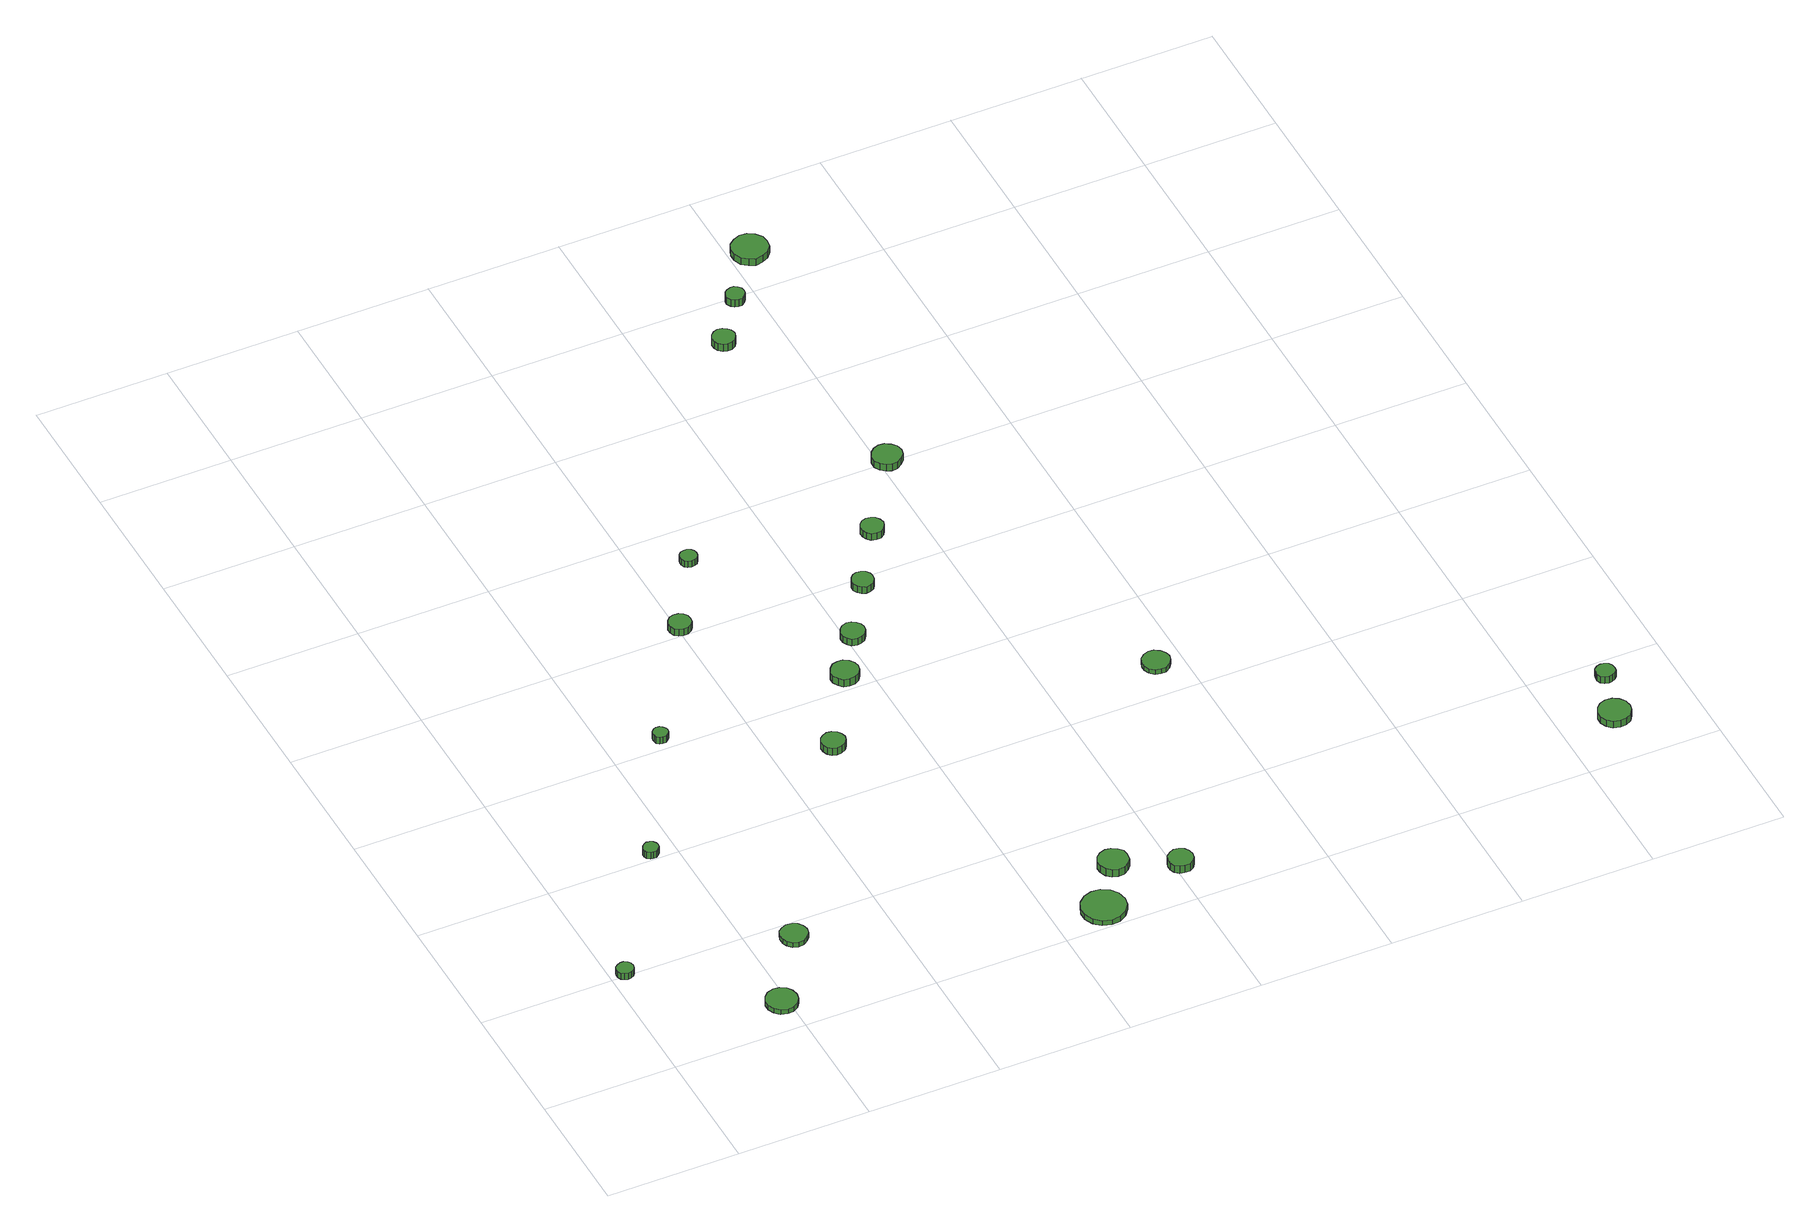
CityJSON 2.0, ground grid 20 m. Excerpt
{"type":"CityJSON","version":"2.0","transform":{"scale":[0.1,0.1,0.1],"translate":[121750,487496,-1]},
"CityObjects":{
"tree1":{"type":"SolitaryVegetationObject","attributes":{"function":"something"},"geometry":[{"type":"MultiSurface","lod":"1","boundaries":[[[0,1,2,3,4,5,6,7,8,9,10,11,12,13,14]],[[15,16,17,18,19,20,21,22,23,24,25,26,27,28,29]],[[0,29,28,1]],[[1,28,27,2]],[[2,27,26,3]],[[3,26,25,4]],[[4,25,24,5]],[[5,24,23,6]],[[6,23,22,7]],[[7,22,21,8]],[[8,21,20,9]],[[9,20,19,10]],[[10,19,18,11]],[[11,18,17,12]],[[12,17,16,13]],[[13,16,15,14]],[[14,15,29,0]]]}]},
"tree2":{"type":"SolitaryVegetationObject","attributes":{"function":"something"},"geometry":[{"type":"MultiSurface","lod":"1","boundaries":[[[30,31,32,33,34,35,36,37,38,39,40,41,42,43,44]],[[45,46,47,48,49,50,51,52,53,54,55,56,57,58,59]],[[30,59,58,31]],[[31,58,57,32]],[[32,57,56,33]],[[33,56,55,34]],[[34,55,54,35]],[[35,54,53,36]],[[36,53,52,37]],[[37,52,51,38]],[[38,51,50,39]],[[39,50,49,40]],[[40,49,48,41]],[[41,48,47,42]],[[42,47,46,43]],[[43,46,45,44]],[[44,45,59,30]]]}]},
"tree3":{"type":"SolitaryVegetationObject","attributes":{"function":"something"},"geometry":[{"type":"MultiSurface","lod":"1","boundaries":[[[60,61,62,63,64,65,66,67,68,69,70,71,72,73,74]],[[75,76,77,78,79,80,81,82,83,84,85,86,87,88,89]],[[60,89,88,61]],[[61,88,87,62]],[[62,87,86,63]],[[63,86,85,64]],[[64,85,84,65]],[[65,84,83,66]],[[66,83,82,67]],[[67,82,81,68]],[[68,81,80,69]],[[69,80,79,70]],[[70,79,78,71]],[[71,78,77,72]],[[72,77,76,73]],[[73,76,75,74]],[[74,75,89,60]]]}]},
"tree4":{"type":"SolitaryVegetationObject","attributes":{"function":"something"},"geometry":[{"type":"MultiSurface","lod":"1","boundaries":[[[90,91,92,93,94,95,96,97,98,99,100,101,102,103,104]],[[105,106,107,108,109,110,111,112,113,114,115,116,117,118,119]],[[90,119,118,91]],[[91,118,117,92]],[[92,117,116,93]],[[93,116,115,94]],[[94,115,114,95]],[[95,114,113,96]],[[96,113,112,97]],[[97,112,111,98]],[[98,111,110,99]],[[99,110,109,100]],[[100,109,108,101]],[[101,108,107,102]],[[102,107,106,103]],[[103,106,105,104]],[[104,105,119,90]]]}]},
"tree5":{"type":"SolitaryVegetationObject","attributes":{"function":"something"},"geometry":[{"type":"MultiSurface","lod":"1","boundaries":[[[120,121,122,123,124,125,126,127,128,129,130,131,132,133,134]],[[135,136,137,138,139,140,141,142,143,144,145,146,147,148,149]],[[120,149,148,121]],[[121,148,147,122]],[[122,147,146,123]],[[123,146,145,124]],[[124,145,144,125]],[[125,144,143,126]],[[126,143,142,127]],[[127,142,141,128]],[[128,141,140,129]],[[129,140,139,130]],[[130,139,138,131]],[[131,138,137,132]],[[132,137,136,133]],[[133,136,135,134]],[[134,135,149,120]]]}]},
"tree6":{"type":"SolitaryVegetationObject","attributes":{"function":"something"},"geometry":[{"type":"MultiSurface","lod":"1","boundaries":[[[150,151,152,153,154,155,156,157,158,159,160,161,162,163,164]],[[165,166,167,168,169,170,171,172,173,174,175,176,177,178,179]],[[150,179,178,151]],[[151,178,177,152]],[[152,177,176,153]],[[153,176,175,154]],[[154,175,174,155]],[[155,174,173,156]],[[156,173,172,157]],[[157,172,171,158]],[[158,171,170,159]],[[159,170,169,160]],[[160,169,168,161]],[[161,168,167,162]],[[162,167,166,163]],[[163,166,165,164]],[[164,165,179,150]]]}]},
"tree7":{"type":"SolitaryVegetationObject","attributes":{"function":"something"},"geometry":[{"type":"MultiSurface","lod":"1","boundaries":[[[180,181,182,183,184,185,186,187,188,189,190,191,192,193,194]],[[195,196,197,198,199,200,201,202,203,204,205,206,207,208,209]],[[180,209,208,181]],[[181,208,207,182]],[[182,207,206,183]],[[183,206,205,184]],[[184,205,204,185]],[[185,204,203,186]],[[186,203,202,187]],[[187,202,201,188]],[[188,201,200,189]],[[189,200,199,190]],[[190,199,198,191]],[[191,198,197,192]],[[192,197,196,193]],[[193,196,195,194]],[[194,195,209,180]]]}]},
"tree8":{"type":"SolitaryVegetationObject","attributes":{"function":"something"},"geometry":[{"type":"MultiSurface","lod":"1","boundaries":[[[210,211,212,213,214,215,216,217,218,219,220,221,222,223,224]],[[225,226,227,228,229,230,231,232,233,234,235,236,237,238,239]],[[210,239,238,211]],[[211,238,237,212]],[[212,237,236,213]],[[213,236,235,214]],[[214,235,234,215]],[[215,234,233,216]],[[216,233,232,217]],[[217,232,231,218]],[[218,231,230,219]],[[219,230,229,220]],[[220,229,228,221]],[[221,228,227,222]],[[222,227,226,223]],[[223,226,225,224]],[[224,225,239,210]]]}]},
"tree9":{"type":"SolitaryVegetationObject","attributes":{"function":"something"},"geometry":[{"type":"MultiSurface","lod":"1","boundaries":[[[240,241,242,243,244,245,246,247,248,249,250,251,252,253,254]],[[255,256,257,258,259,260,261,262,263,264,265,266,267,268,269]],[[240,269,268,241]],[[241,268,267,242]],[[242,267,266,243]],[[243,266,265,244]],[[244,265,264,245]],[[245,264,263,246]],[[246,263,262,247]],[[247,262,261,248]],[[248,261,260,249]],[[249,260,259,250]],[[250,259,258,251]],[[251,258,257,252]],[[252,257,256,253]],[[253,256,255,254]],[[254,255,269,240]]]}]},
"tree10":{"type":"SolitaryVegetationObject","attributes":{"function":"something"},"geometry":[{"type":"MultiSurface","lod":"1","boundaries":[[[270,271,272,273,274,275,276,277,278,279,280,281,282,283,284]],[[285,286,287,288,289,290,291,292,293,294,295,296,297,298,299]],[[270,299,298,271]],[[271,298,297,272]],[[272,297,296,273]],[[273,296,295,274]],[[274,295,294,275]],[[275,294,293,276]],[[276,293,292,277]],[[277,292,291,278]],[[278,291,290,279]],[[279,290,289,280]],[[280,289,288,281]],[[281,288,287,282]],[[282,287,286,283]],[[283,286,285,284]],[[284,285,299,270]]]}]},
"tree11":{"type":"SolitaryVegetationObject","attributes":{"function":"something"},"geometry":[{"type":"MultiSurface","lod":"1","boundaries":[[[300,301,302,303,304,305,306,307,308,309,310,311,312,313,314]],[[315,316,317,318,319,320,321,322,323,324,325,326,327,328,329]],[[300,329,328,301]],[[301,328,327,302]],[[302,327,326,303]],[[303,326,325,304]],[[304,325,324,305]],[[305,324,323,306]],[[306,323,322,307]],[[307,322,321,308]],[[308,321,320,309]],[[309,320,319,310]],[[310,319,318,311]],[[311,318,317,312]],[[312,317,316,313]],[[313,316,315,314]],[[314,315,329,300]]]}]},
"tree12":{"type":"SolitaryVegetationObject","attributes":{"function":"something"},"geometry":[{"type":"MultiSurface","lod":"1","boundaries":[[[330,331,332,333,334,335,336,337,338,339,340,341,342,343,344]],[[345,346,347,348,349,350,351,352,353,354,355,356,357,358,359]],[[330,359,358,331]],[[331,358,357,332]],[[332,357,356,333]],[[333,356,355,334]],[[334,355,354,335]],[[335,354,353,336]],[[336,353,352,337]],[[337,352,351,338]],[[338,351,350,339]],[[339,350,349,340]],[[340,349,348,341]],[[341,348,347,342]],[[342,347,346,343]],[[343,346,345,344]],[[344,345,359,330]]]}]},
"tree13":{"type":"SolitaryVegetationObject","attributes":{"function":"something"},"geometry":[{"type":"MultiSurface","lod":"1","boundaries":[[[360,361,362,363,364,365,366,367,368,369,370,371,372,373,374]],[[375,376,377,378,379,380,381,382,383,384,385,386,387,388,389]],[[360,389,388,361]],[[361,388,387,362]],[[362,387,386,363]],[[363,386,385,364]],[[364,385,384,365]],[[365,384,383,366]],[[366,383,382,367]],[[367,382,381,368]],[[368,381,380,369]],[[369,380,379,370]],[[370,379,378,371]],[[371,378,377,372]],[[372,377,376,373]],[[373,376,375,374]],[[374,375,389,360]]]}]},
"tree14":{"type":"SolitaryVegetationObject","attributes":{"function":"something"},"geometry":[{"type":"MultiSurface","lod":"1","boundaries":[[[390,391,392,393,394,395,396,397,398,399,400,401,402,403,404]],[[405,406,407,408,409,410,411,412,413,414,415,416,417,418,419]],[[390,419,418,391]],[[391,418,417,392]],[[392,417,416,393]],[[393,416,415,394]],[[394,415,414,395]],[[395,414,413,396]],[[396,413,412,397]],[[397,412,411,398]],[[398,411,410,399]],[[399,410,409,400]],[[400,409,408,401]],[[401,408,407,402]],[[402,407,406,403]],[[403,406,405,404]],[[404,405,419,390]]]}]},
"tree15":{"type":"SolitaryVegetationObject","attributes":{"function":"something"},"geometry":[{"type":"MultiSurface","lod":"1","boundaries":[[[420,421,422,423,424,425,426,427,428,429,430,431,432,433,434]],[[435,436,437,438,439,440,441,442,443,444,445,446,447,448,449]],[[420,449,448,421]],[[421,448,447,422]],[[422,447,446,423]],[[423,446,445,424]],[[424,445,444,425]],[[425,444,443,426]],[[426,443,442,427]],[[427,442,441,428]],[[428,441,440,429]],[[429,440,439,430]],[[430,439,438,431]],[[431,438,437,432]],[[432,437,436,433]],[[433,436,435,434]],[[434,435,449,420]]]}]},
"tree16":{"type":"SolitaryVegetationObject","attributes":{"function":"something"},"geometry":[{"type":"MultiSurface","lod":"1","boundaries":[[[450,451,452,453,454,455,456,457,458,459,460,461,462,463,464]],[[465,466,467,468,469,470,471,472,473,474,475,476,477,478,479]],[[450,479,478,451]],[[451,478,477,452]],[[452,477,476,453]],[[453,476,475,454]],[[454,475,474,455]],[[455,474,473,456]],[[456,473,472,457]],[[457,472,471,458]],[[458,471,470,459]],[[459,470,469,460]],[[460,469,468,461]],[[461,468,467,462]],[[462,467,466,463]],[[463,466,465,464]],[[464,465,479,450]]]}]},
"tree17":{"type":"SolitaryVegetationObject","attributes":{"function":"something"},"geometry":[{"type":"MultiSurface","lod":"1","boundaries":[[[480,481,482,483,484,485,486,487,488,489,490,491,492,493,494]],[[495,496,497,498,499,500,501,502,503,504,505,506,507,508,509]],[[480,509,508,481]],[[481,508,507,482]],[[482,507,506,483]],[[483,506,505,484]],[[484,505,504,485]],[[485,504,503,486]],[[486,503,502,487]],[[487,502,501,488]],[[488,501,500,489]],[[489,500,499,490]],[[490,499,498,491]],[[491,498,497,492]],[[492,497,496,493]],[[493,496,495,494]],[[494,495,509,480]]]}]},
"tree18":{"type":"SolitaryVegetationObject","attributes":{"function":"something"},"geometry":[{"type":"MultiSurface","lod":"1","boundaries":[[[510,511,512,513,514,515,516,517,518,519,520,521,522,523,524]],[[525,526,527,528,529,530,531,532,533,534,535,536,537,538,539]],[[510,539,538,511]],[[511,538,537,512]],[[512,537,536,513]],[[513,536,535,514]],[[514,535,534,515]],[[515,534,533,516]],[[516,533,532,517]],[[517,532,531,518]],[[518,531,530,519]],[[519,530,529,520]],[[520,529,528,521]],[[521,528,527,522]],[[522,527,526,523]],[[523,526,525,524]],[[524,525,539,510]]]}]},
"tree19":{"type":"SolitaryVegetationObject","attributes":{"function":"something"},"geometry":[{"type":"MultiSurface","lod":"1","boundaries":[[[540,541,542,543,544,545,546,547,548,549,550,551,552,553,554]],[[555,556,557,558,559,560,561,562,563,564,565,566,567,568,569]],[[540,569,568,541]],[[541,568,567,542]],[[542,567,566,543]],[[543,566,565,544]],[[544,565,564,545]],[[545,564,563,546]],[[546,563,562,547]],[[547,562,561,548]],[[548,561,560,549]],[[549,560,559,550]],[[550,559,558,551]],[[551,558,557,552]],[[552,557,556,553]],[[553,556,555,554]],[[554,555,569,540]]]}]},
"tree20":{"type":"SolitaryVegetationObject","attributes":{"function":"something"},"geometry":[{"type":"MultiSurface","lod":"1","boundaries":[[[570,571,572,573,574,575,576,577,578,579,580,581,582,583,584]],[[585,586,587,588,589,590,591,592,593,594,595,596,597,598,599]],[[570,599,598,571]],[[571,598,597,572]],[[572,597,596,573]],[[573,596,595,574]],[[574,595,594,575]],[[575,594,593,576]],[[576,593,592,577]],[[577,592,591,578]],[[578,591,590,579]],[[579,590,589,580]],[[580,589,588,581]],[[581,588,587,582]],[[582,587,586,583]],[[583,586,585,584]],[[584,585,599,570]]]}]},
"tree21":{"type":"SolitaryVegetationObject","attributes":{"function":"something"},"geometry":[{"type":"MultiSurface","lod":"1","boundaries":[[[600,601,602,603,604,605,606,607,608,609,610,611,612,613,614]],[[615,616,617,618,619,620,621,622,623,624,625,626,627,628,629]],[[600,629,628,601]],[[601,628,627,602]],[[602,627,626,603]],[[603,626,625,604]],[[604,625,624,605]],[[605,624,623,606]],[[606,623,622,607]],[[607,622,621,608]],[[608,621,620,609]],[[609,620,619,610]],[[610,619,618,611]],[[611,618,617,612]],[[612,617,616,613]],[[613,616,615,614]],[[614,615,629,600]]]}]},
"tree22":{"type":"SolitaryVegetationObject","attributes":{"function":"something"},"geometry":[{"type":"MultiSurface","lod":"1","boundaries":[[[630,631,632,633,634,635,636,637,638,639,640,641,642,643,644]],[[645,646,647,648,649,650,651,652,653,654,655,656,657,658,659]],[[630,659,658,631]],[[631,658,657,632]],[[632,657,656,633]],[[633,656,655,634]],[[634,655,654,635]],[[635,654,653,636]],[[636,653,652,637]],[[637,652,651,638]],[[638,651,650,639]],[[639,650,649,640]],[[640,649,648,641]],[[641,648,647,642]],[[642,647,646,643]],[[643,646,645,644]],[[644,645,659,630]]]}]}
},
"vertices":[
[35,204,18],[34,209,18],[31,213,18],[26,216,18],[21,216,18],[16,214,18],[12,211,18],[10,206,18],[10,201,18],[12,196,18],[16,193,18],[21,191,18],[26,192,18],[31,194,18],[34,198,18],[34,198,7],[31,194,7],[26,192,7],[21,191,7],[16,193,7],[12,196,7],[10,201,7],[10,206,7],[12,211,7],[16,214,7],[21,216,7],[26,216,7],[31,213,7],[34,209,7],[35,204,7],
[213,54,15],[211,64,15],[206,72,15],[197,77,15],[188,78,15],[178,75,15],[171,68,15],[167,59,15],[167,50,15],[171,41,15],[178,34,15],[188,31,15],[197,32,15],[206,37,15],[211,45,15],[211,45,7],[206,37,7],[197,32,7],[188,31,7],[178,34,7],[171,41,7],[167,50,7],[167,59,7],[171,68,7],[178,75,7],[188,78,7],[197,77,7],[206,72,7],[211,64,7],[213,54,7],
[172,406,25],[171,411,25],[168,415,25],[164,417,25],[159,418,25],[155,416,25],[151,413,25],[149,409,25],[149,404,25],[151,399,25],[155,396,25],[159,395,25],[164,395,25],[168,398,25],[171,402,25],[171,402,13],[168,398,13],[164,395,13],[159,395,13],[155,396,13],[151,399,13],[149,404,13],[149,409,13],[151,413,13],[155,416,13],[159,418,13],[164,417,13],[168,415,13],[171,411,13],[172,406,13],
[285,170,15],[283,178,15],[278,185,15],[271,189,15],[262,190,15],[254,187,15],[248,182,15],[245,174,15],[245,165,15],[248,158,15],[254,152,15],[262,149,15],[271,150,15],[278,155,15],[283,161,15],[283,161,7],[278,155,7],[271,150,7],[262,149,7],[254,152,7],[248,158,7],[245,165,7],[245,174,7],[248,182,7],[254,187,7],[262,190,7],[271,189,7],[278,185,7],[283,178,7],[285,170,7],
[289,617,23],[288,621,23],[285,625,23],[281,628,23],[276,628,23],[272,627,23],[268,623,23],[267,619,23],[267,615,23],[268,610,23],[272,607,23],[276,606,23],[281,606,23],[285,609,23],[288,612,23],[288,612,11],[285,609,11],[281,606,11],[276,606,11],[272,607,11],[268,610,11],[267,615,11],[267,619,11],[268,623,11],[272,627,11],[276,628,11],[281,628,11],[285,625,11],[288,621,11],[289,617,11],
[501,495,26],[499,502,26],[495,508,26],[488,512,26],[481,513,26],[474,510,26],[469,506,26],[466,499,26],[466,492,26],[469,485,26],[474,480,26],[481,478,26],[488,479,26],[495,482,26],[499,488,26],[499,488,13],[495,482,13],[488,479,13],[481,478,13],[474,480,13],[469,485,13],[466,492,13],[466,499,13],[469,506,13],[474,510,13],[481,513,13],[488,512,13],[495,508,13],[499,502,13],[501,495,13],
[420,815,19],[419,822,19],[415,828,19],[409,831,19],[402,832,19],[395,830,19],[390,825,19],[387,819,19],[387,812,19],[390,805,19],[395,801,19],[402,799,19],[409,799,19],[415,803,19],[419,808,19],[419,808,7],[415,803,7],[409,799,7],[402,799,7],[395,801,7],[390,805,7],[387,812,7],[387,819,7],[390,825,7],[395,830,7],[402,832,7],[409,831,7],[415,828,7],[419,822,7],[420,815,7],
[706,34,16],[703,48,16],[695,59,16],[683,66,16],[670,67,16],[657,63,16],[647,54,16],[641,41,16],[641,28,16],[647,15,16],[657,6,16],[670,2,16],[683,3,16],[695,10,16],[703,21,16],[703,21,7],[695,10,7],[683,3,7],[670,2,7],[657,6,7],[647,15,7],[641,28,7],[641,41,7],[647,54,7],[657,63,7],[670,67,7],[683,66,7],[695,59,7],[703,48,7],[706,34,7],
[585,626,19],[583,634,19],[578,641,19],[571,646,19],[562,646,19],[554,644,19],[548,638,19],[544,630,19],[544,622,19],[548,614,19],[554,608,19],[562,606,19],[571,607,19],[578,611,19],[583,618,19],[583,618,6],[578,611,6],[571,607,6],[562,606,6],[554,608,6],[548,614,6],[544,622,6],[544,630,6],[548,638,6],[554,644,6],[562,646,6],[571,646,6],[578,641,6],[583,634,6],[585,626,6],
[487,934,19],[486,939,19],[483,943,19],[478,946,19],[473,946,19],[468,945,19],[464,941,19],[462,936,19],[462,931,19],[464,926,19],[468,923,19],[473,921,19],[478,922,19],[483,924,19],[486,929,19],[486,929,8],[483,924,8],[478,922,8],[473,921,8],[468,923,8],[464,926,8],[462,931,8],[462,936,8],[464,941,8],[468,945,8],[473,946,8],[478,946,8],[483,943,8],[486,939,8],[487,934,8],
[745,108,23],[744,117,23],[738,124,23],[730,129,23],[721,130,23],[712,127,23],[705,121,23],[701,112,23],[701,103,23],[705,94,23],[712,88,23],[721,85,23],[730,86,23],[738,91,23],[744,98,23],[744,98,10],[738,91,10],[730,86,10],[721,85,10],[712,88,10],[705,94,10],[701,103,10],[701,112,10],[705,121,10],[712,127,10],[721,130,10],[730,129,10],[738,124,10],[744,117,10],[745,108,10],
[628,696,18],[627,703,18],[622,709,18],[616,713,18],[609,714,18],[601,711,18],[596,706,18],[593,700,18],[593,692,18],[596,685,18],[601,680,18],[609,678,18],[616,679,18],[622,682,18],[627,689,18],[627,689,6],[622,682,6],[616,679,6],[609,678,6],[601,680,6],[596,685,6],[593,692,6],[593,700,6],[596,706,6],[601,711,6],[609,714,6],[616,713,6],[622,709,6],[627,703,6],[628,696,6],
[826,68,25],[824,76,25],[820,82,25],[813,86,25],[805,87,25],[798,84,25],[792,79,25],[789,72,25],[789,64,25],[792,57,25],[798,52,25],[805,50,25],[813,50,25],[820,54,25],[824,60,25],[824,60,12],[820,54,12],[813,50,12],[805,50,12],[798,52,12],[792,57,12],[789,64,12],[789,72,12],[792,79,12],[798,84,12],[805,87,12],[813,86,12],[820,82,12],[824,76,12],[826,68,12],
[685,786,18],[684,792,18],[680,798,18],[674,801,18],[667,802,18],[661,800,18],[656,795,18],[653,789,18],[653,782,18],[656,776,18],[661,771,18],[667,769,18],[674,770,18],[680,773,18],[684,779,18],[684,779,6],[680,773,6],[674,770,6],[667,769,6],[661,771,6],[656,776,6],[653,782,6],[653,789,6],[656,795,6],[661,800,6],[667,802,6],[674,801,6],[680,798,6],[684,792,6],[685,786,6],
[747,880,18],[745,887,18],[741,893,18],[735,896,18],[728,897,18],[721,895,18],[716,890,18],[713,883,18],[713,876,18],[716,870,18],[721,865,18],[728,863,18],[735,863,18],[741,867,18],[745,873,18],[745,873,6],[741,867,6],[735,863,6],[728,863,6],[721,865,6],[716,870,6],[713,876,6],[713,883,6],[716,890,6],[721,895,6],[728,897,6],[735,896,6],[741,893,6],[745,887,6],[747,880,6],
[982,462,14],[980,470,14],[975,477,14],[967,482,14],[959,483,14],[951,480,14],[944,474,14],[941,466,14],[941,458,14],[944,450,14],[951,444,14],[959,442,14],[967,442,14],[975,447,14],[980,454,14],[980,454,6],[975,447,6],[967,442,6],[959,442,6],[951,444,6],[944,450,6],[941,458,6],[941,466,6],[944,474,6],[951,480,6],[959,483,6],[967,482,6],[975,477,6],[980,470,6],[982,462,6],
[831,996,26],[829,1005,26],[823,1012,26],[815,1017,26],[806,1018,26],[798,1015,26],[791,1009,26],[787,1001,26],[787,991,26],[791,983,26],[798,977,26],[806,974,26],[815,975,26],[823,980,26],[829,987,26],[829,987,14],[823,980,14],[815,975,14],[806,974,14],[798,977,14],[791,983,14],[787,991,14],[787,1001,14],[791,1009,14],[798,1015,14],[806,1018,14],[815,1017,14],[823,1012,14],[829,1005,14],[831,996,14],
[731,1315,25],[729,1322,25],[725,1327,25],[719,1331,25],[712,1332,25],[706,1330,25],[700,1325,25],[697,1318,25],[697,1311,25],[700,1305,25],[706,1300,25],[712,1298,25],[719,1299,25],[725,1302,25],[729,1308,25],[729,1308,12],[725,1302,12],[719,1299,12],[712,1298,12],[706,1300,12],[700,1305,12],[697,1311,12],[697,1318,12],[700,1325,12],[706,1330,12],[712,1332,12],[719,1331,12],[725,1327,12],[729,1322,12],[731,1315,12],
[783,1392,21],[782,1398,21],[778,1403,21],[773,1406,21],[768,1406,21],[762,1404,21],[758,1401,21],[755,1395,21],[755,1390,21],[758,1384,21],[762,1380,21],[768,1379,21],[773,1379,21],[778,1382,21],[782,1387,21],[782,1387,8],[778,1382,8],[773,1379,8],[768,1379,8],[762,1380,8],[758,1384,8],[755,1390,8],[755,1395,8],[758,1401,8],[762,1404,8],[768,1406,8],[773,1406,8],[778,1403,8],[782,1398,8],[783,1392,8],
[857,1472,20],[855,1483,20],[848,1492,20],[838,1498,20],[827,1499,20],[817,1495,20],[808,1488,20],[804,1478,20],[804,1467,20],[808,1456,20],[817,1449,20],[827,1445,20],[838,1447,20],[848,1452,20],[855,1461,20],[855,1461,8],[848,1452,8],[838,1447,8],[827,1445,8],[817,1449,8],[808,1456,8],[804,1467,8],[804,1478,8],[808,1488,8],[817,1495,8],[827,1499,8],[838,1498,8],[848,1492,8],[855,1483,8],[857,1472,8],
[1501,80,27],[1499,90,27],[1493,98,27],[1485,103,27],[1475,104,27],[1465,101,27],[1458,94,27],[1454,85,27],[1454,75,27],[1458,66,27],[1465,59,27],[1475,56,27],[1485,57,27],[1493,62,27],[1499,70,27],[1499,70,15],[1493,62,15],[1485,57,15],[1475,56,15],[1465,59,15],[1458,66,15],[1454,75,15],[1454,85,15],[1458,94,15],[1465,101,15],[1475,104,15],[1485,103,15],[1493,98,15],[1499,90,15],[1501,80,15],
[1517,161,25],[1516,167,25],[1513,172,25],[1507,175,25],[1502,176,25],[1496,174,25],[1491,170,25],[1489,164,25],[1489,158,25],[1491,153,25],[1496,149,25],[1502,147,25],[1507,148,25],[1513,151,25],[1516,155,25],[1516,155,13],[1513,151,13],[1507,148,13],[1502,147,13],[1496,149,13],[1491,153,13],[1489,158,13],[1489,164,13],[1491,170,13],[1496,174,13],[1502,176,13],[1507,175,13],[1513,172,13],[1516,167,13],[1517,161,13]
]}
